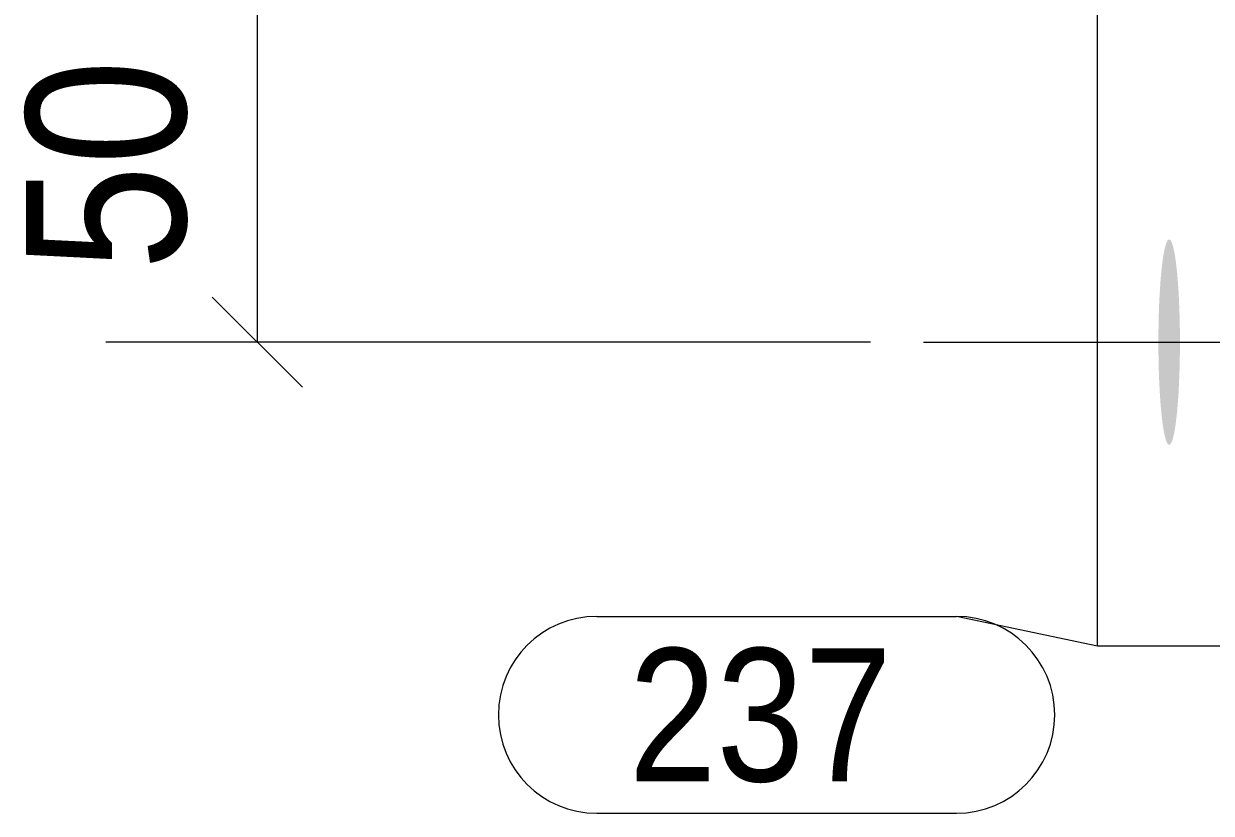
# Model space of a CAD drawing. Header units: millimetres. Extents: x 2 to 825, y 1 to 579.
# Drawn here: x 83 to 105.33, y 456.61 to 471.45 of the extents above; entities that cross this region are included whole.
import ezdxf

# ---------------------------------------------------------------- set-up
doc = ezdxf.new("R2010")
doc.units = ezdxf.units.MM
doc.linetypes.add('XKITLINE00', pattern=[0])
for name, color, linetype, lineweight in [('Bolt', 3, 'Continuous', 0), ('Dimensions', 7, 'Continuous', 0), ('Part', 2, 'Continuous', 0), ('PartMark', 7, 'Continuous', 0)]:
    doc.layers.add(name, color=color, linetype=linetype, lineweight=lineweight)
doc.styles.add('ARIAL', font='ARIAL.TTF')

# ---------------------------------------------------------------- blocks, each defined once
blk = doc.blocks.new('*A38')
at = {"layer": 'Bolt'}
blk.add_hatch(color=3, dxfattribs=at).paths.add_polyline_path([(104.741, 465.418), (104.741, 465.371), (104.741, 465.324), (104.74, 465.276), (104.74, 465.229), (104.739, 465.183), (104.738, 465.136), (104.737, 465.089), (104.736, 465.043), (104.735, 464.997), (104.734, 464.951), (104.732, 464.906), (104.731, 464.861), (104.729, 464.816), (104.727, 464.771), (104.726, 464.727), (104.724, 464.684), (104.722, 464.641), (104.719, 464.598), (104.717, 464.556), (104.715, 464.515), (104.712, 464.474), (104.71, 464.434), (104.707, 464.394), (104.704, 464.355), (104.701, 464.317), (104.698, 464.279), (104.695, 464.242), (104.692, 464.206), (104.689, 464.17), (104.685, 464.136), (104.682, 464.102), (104.678, 464.069), (104.675, 464.037), (104.671, 464.005), (104.667, 463.975), (104.663, 463.945), (104.659, 463.916), (104.655, 463.889), (104.651, 463.862), (104.647, 463.836), (104.643, 463.811), (104.638, 463.787), (104.634, 463.765), (104.63, 463.743), (104.625, 463.722), (104.621, 463.702), (104.616, 463.684), (104.612, 463.666), (104.607, 463.65), (104.602, 463.634), (104.597, 463.62), (104.593, 463.607), (104.588, 463.595), (104.583, 463.584), (104.578, 463.574), (104.573, 463.565), (104.568, 463.558), (104.564, 463.551), (104.559, 463.546), (104.554, 463.542), (104.549, 463.539), (104.544, 463.537), (104.539, 463.537), (104.534, 463.537), (104.529, 463.539), (104.524, 463.542), (104.519, 463.546), (104.514, 463.551), (104.509, 463.558), (104.504, 463.565), (104.499, 463.574), (104.494, 463.584), (104.49, 463.595), (104.485, 463.607), (104.48, 463.62), (104.475, 463.634), (104.471, 463.65), (104.466, 463.666), (104.461, 463.684), (104.457, 463.702), (104.452, 463.722), (104.448, 463.743), (104.443, 463.765), (104.439, 463.787), (104.435, 463.811), (104.431, 463.836), (104.426, 463.862), (104.422, 463.889), (104.418, 463.916), (104.414, 463.945), (104.41, 463.975), (104.407, 464.005), (104.403, 464.037), (104.399, 464.069), (104.396, 464.102), (104.392, 464.136), (104.389, 464.17), (104.386, 464.206), (104.382, 464.242), (104.379, 464.279), (104.376, 464.317), (104.373, 464.355), (104.371, 464.394), (104.368, 464.434), (104.365, 464.474), (104.363, 464.515), (104.36, 464.556), (104.358, 464.598), (104.356, 464.641), (104.354, 464.684), (104.352, 464.727), (104.35, 464.771), (104.348, 464.816), (104.347, 464.861), (104.345, 464.906), (104.344, 464.951), (104.343, 464.997), (104.341, 465.043), (104.34, 465.089), (104.339, 465.136), (104.339, 465.183), (104.338, 465.229), (104.337, 465.276), (104.337, 465.324), (104.337, 465.371), (104.337, 465.418), (104.336, 465.465), (104.337, 465.513), (104.337, 465.56), (104.337, 465.607), (104.337, 465.655), (104.338, 465.702), (104.339, 465.748), (104.339, 465.795), (104.34, 465.842), (104.341, 465.888), (104.343, 465.934), (104.344, 465.98), (104.345, 466.025), (104.347, 466.07), (104.348, 466.115), (104.35, 466.16), (104.352, 466.204), (104.354, 466.247), (104.356, 466.29), (104.358, 466.333), (104.36, 466.375), (104.363, 466.416), (104.365, 466.457), (104.368, 466.497), (104.371, 466.537), (104.373, 466.576), (104.376, 466.614), (104.379, 466.652), (104.382, 466.689), (104.386, 466.725), (104.389, 466.761), (104.392, 466.795), (104.396, 466.829), (104.399, 466.862), (104.403, 466.894), (104.407, 466.926), (104.41, 466.956), (104.414, 466.986), (104.418, 467.015), (104.422, 467.042), (104.426, 467.069), (104.431, 467.095), (104.435, 467.12), (104.439, 467.144), (104.443, 467.166), (104.448, 467.188), (104.452, 467.209), (104.457, 467.229), (104.461, 467.247), (104.466, 467.265), (104.471, 467.281), (104.475, 467.297), (104.48, 467.311), (104.485, 467.324), (104.49, 467.336), (104.494, 467.347), (104.499, 467.357), (104.504, 467.366), (104.509, 467.373), (104.514, 467.38), (104.519, 467.385), (104.524, 467.389), (104.529, 467.392), (104.534, 467.393), (104.539, 467.394), (104.544, 467.393), (104.549, 467.392), (104.554, 467.389), (104.559, 467.385), (104.564, 467.38), (104.568, 467.373), (104.573, 467.366), (104.578, 467.357), (104.583, 467.347), (104.588, 467.336), (104.593, 467.324), (104.597, 467.311), (104.602, 467.297), (104.607, 467.281), (104.612, 467.265), (104.616, 467.247), (104.621, 467.229), (104.625, 467.209), (104.63, 467.188), (104.634, 467.166), (104.638, 467.144), (104.643, 467.12), (104.647, 467.095), (104.651, 467.069), (104.655, 467.042), (104.659, 467.015), (104.663, 466.986), (104.667, 466.956), (104.671, 466.926), (104.675, 466.894), (104.678, 466.862), (104.682, 466.829), (104.685, 466.795), (104.689, 466.761), (104.692, 466.725), (104.695, 466.689), (104.698, 466.652), (104.701, 466.614), (104.704, 466.576), (104.707, 466.537), (104.71, 466.497), (104.712, 466.457), (104.715, 466.416), (104.717, 466.375), (104.719, 466.333), (104.722, 466.29), (104.724, 466.247), (104.726, 466.204), (104.727, 466.16), (104.729, 466.115), (104.731, 466.07), (104.732, 466.025), (104.734, 465.98), (104.735, 465.934), (104.736, 465.888), (104.737, 465.842), (104.738, 465.795), (104.739, 465.748), (104.74, 465.702), (104.74, 465.655), (104.741, 465.607), (104.741, 465.56), (104.741, 465.513), (104.741, 465.465)], flags=17)
at = {"layer": 'Bolt', "color": 3, "linetype": 'XKITLINE00', "lineweight": 0}
for p, q in [((99.922, 465.465), (109.866, 465.465)), ((101.12, 465.465), (111.065, 465.465)), ((102.319, 465.465), (112.264, 465.465))]:
    blk.add_line(p, q, dxfattribs=at)
blk = doc.blocks.new('*A53')
at = {"layer": 'Part', "color": 2, "linetype": 'XKITLINE00', "lineweight": 0}
for p, q in [((103.19, 459.751), (103.19, 485.465)), ((116.821, 459.751), (103.19, 459.751))]:
    blk.add_line(p, q, dxfattribs=at)
blk = doc.blocks.new('*A126')
at = {"layer": 'Dimensions', "color": 7, "linetype": 'XKITLINE00', "lineweight": 0}
for p, q in [((87.397, 465.465), (87.397, 472.608)), ((86.548, 466.314), (88.246, 464.617)), ((98.922, 465.465), (84.547, 465.465))]:
    blk.add_line(p, q, dxfattribs=at)
at = {"layer": 'Dimensions', "color": 3}
blk.add_point((87.397, 465.465), dxfattribs=at)
at = {"layer": 'Dimensions', "color": 3, "style": 'ARIAL', "width": 0.85}
blk.add_text('50', height=3, rotation=90.0002, dxfattribs=at).set_placement((86.047, 466.812))
blk = doc.blocks.new('*A133')
at = {"layer": 'PartMark', "color": 7, "linetype": 'XKITLINE00', "lineweight": 0}
for p, q in [((93.776, 460.312), (100.538, 460.312)), ((103.19, 459.751), (100.538, 460.312)), ((93.776, 456.612), (100.538, 456.612))]:
    blk.add_line(p, q, dxfattribs=at)
for centre, start, end in [((93.776, 458.462), 90, 270), ((100.538, 458.462), 270, 90)]:
    blk.add_arc(centre, 1.85, start, end, dxfattribs=at)
at = {"layer": 'PartMark', "color": 3, "style": 'ARIAL', "width": 0.85}
blk.add_text('237', height=2.5, dxfattribs=at).set_placement((94.376, 457.212))

msp = doc.modelspace()

# ---------------------------------------------------------------- block references
at = {"lineweight": 0}
for name in ['*A53', '*A38', '*A126', '*A133']:
    msp.add_blockref(name, (0, 0), dxfattribs=at)

doc.saveas('drawing.dxf')
